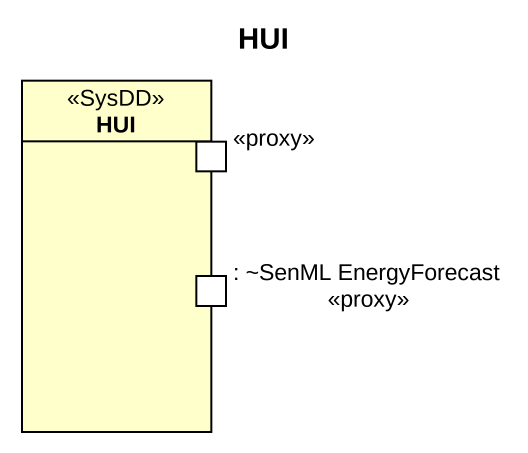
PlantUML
@startuml
title HUI
rectangle HUI <<SysDD>> {
  port "<<proxy>>" as proxy
  port ": ~SenML EnergyForecast <<proxy>>" as SenML_EnergyForecast_proxy
}
@enduml
